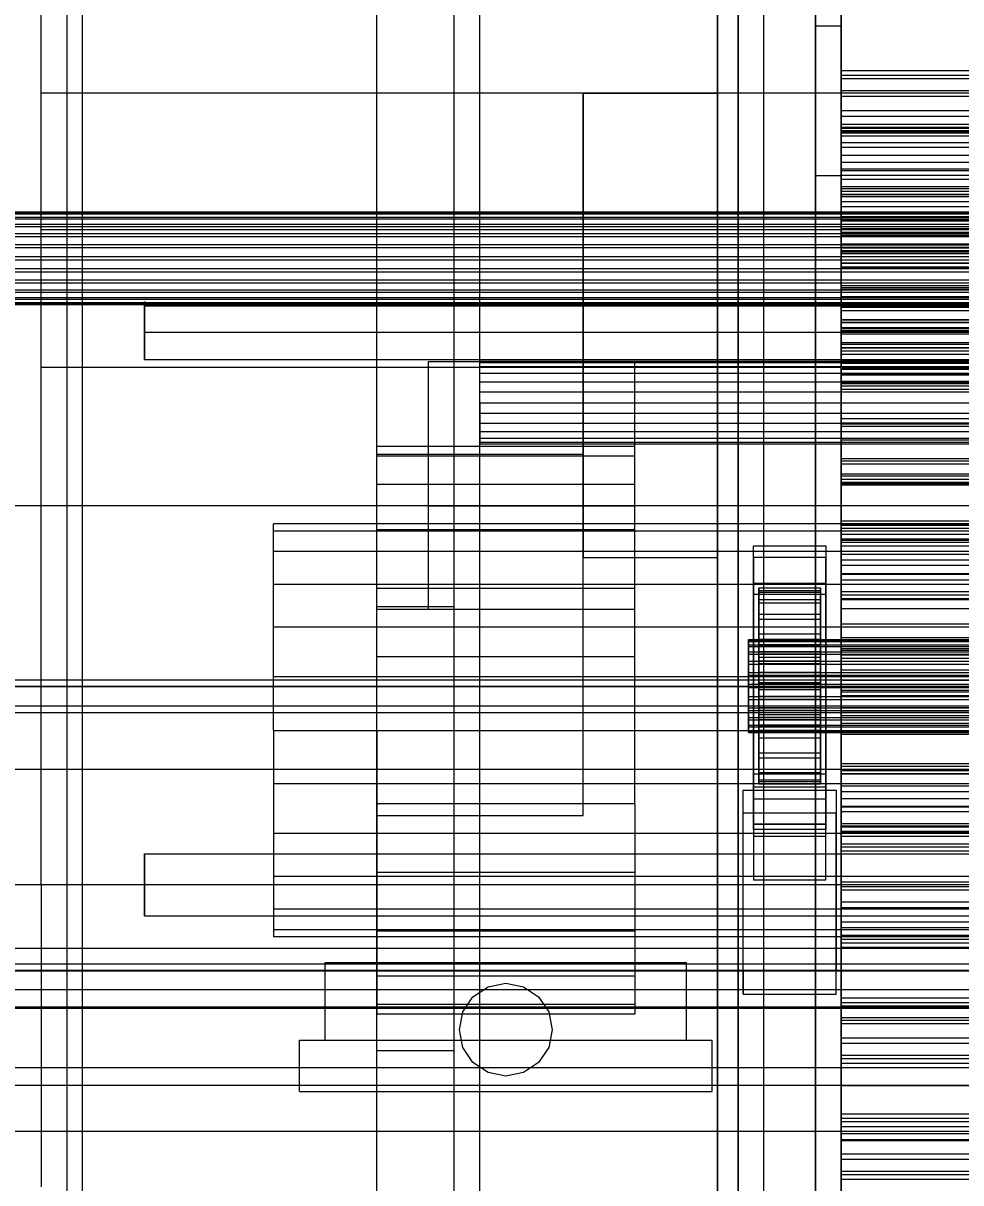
# Model space of a CAD drawing. Header units: millimetres. Extents: x -1970 to 59977, y -50268 to 6837.
# Drawn here: x -1408.5 to -1226.8, y -34441.2 to -34216.5 of the extents above; entities that cross this region are included whole.
import ezdxf

# ---------------------------------------------------------------- set-up
doc = ezdxf.new("R2010")
doc.units = ezdxf.units.MM
for name, color, linetype, lineweight in [('COTAS_O', 1, 'Continuous', 0), ('frontal_briquetadora', 7, 'Continuous', 0), ('frontal_C03', 7, 'Continuous', 0), ('frontal_secador', 7, 'Continuous', 0), ('frontal_tolva', 7, 'Continuous', 0)]:
    doc.layers.add(name, color=color, linetype=linetype, lineweight=lineweight)
doc.dimstyles.new('R19_100', dxfattribs={"dimtxt": 250, "dimasz": 150, "dimexe": 150, "dimexo": 80, "dimgap": 100, "dimtad": 1, "dimtih": 1, "dimtoh": 1, "dimdsep": 46, "dimcen": 0.09, "dimadec": 0, "dimazin": 0, "dimtfac": 1, "dimtdec": 4, "dimtofl": 0, "dimtmove": 0, "dimatfit": 3, "dimfxl": 1, "dimtolj": 1, "dimtzin": 0, "dimarcsym": 0})

# ---------------------------------------------------------------- blocks, each defined once
blk = doc.blocks.new('*D38')
at = {"layer": 'COTAS_O', "color": 0, "lineweight": -2, "transparency": 16777216}
for p, q in [((-1645, -31700), (-875, -31700)), ((-1025, -34250), (-1025, -31850)), ((-1645, -34400), (-875, -34400))]:
    blk.add_line(p, q, dxfattribs=at)
at = {"layer": 'COTAS_O', "color": 0, "transparency": 16777216}
for points in [[(-1050, -31850), (-1000, -31850), (-1025, -31700)], [(-1050, -34250), (-1000, -34250), (-1025, -34400)]]:
    blk.add_solid(points, dxfattribs=at)
at = {"layer": 'Defpoints', "color": 0, "transparency": 16777216}
for p in [(-1725, -31700), (-1025, -31700), (-1725, -34400)]:
    blk.add_point(p, dxfattribs=at)
blk = doc.blocks.new('*D39')
at = {"layer": 'COTAS_O', "color": 0, "lineweight": -2, "transparency": 16777216}
for p, q in [((-1725, -34320), (-1725, -33550)), ((1725, -34320), (1725, -33550)), ((-1575, -33700), (1575, -33700))]:
    blk.add_line(p, q, dxfattribs=at)
at = {"layer": 'COTAS_O', "color": 0, "transparency": 16777216}
for points in [[(-1575, -33675), (-1575, -33725), (-1725, -33700)], [(1575, -33675), (1575, -33725), (1725, -33700)]]:
    blk.add_solid(points, dxfattribs=at)
at = {"layer": 'Defpoints', "color": 0, "transparency": 16777216}
for p in [(1725, -33700), (-1725, -34400), (1725, -34400)]:
    blk.add_point(p, dxfattribs=at)
blk = doc.blocks.new('*D44')
at = {"layer": 'COTAS_O', "color": 0, "lineweight": -2, "transparency": 16777216}
for p, q in [((-1400, -33700), (-630, -33700)), ((-780, -35850), (-780, -33850)), ((-1400, -36000), (-630, -36000))]:
    blk.add_line(p, q, dxfattribs=at)
at = {"layer": 'COTAS_O', "color": 0, "transparency": 16777216}
for points in [[(-805, -33850), (-755, -33850), (-780, -33700)], [(-805, -35850), (-755, -35850), (-780, -36000)]]:
    blk.add_solid(points, dxfattribs=at)
at = {"layer": 'Defpoints', "color": 0, "transparency": 16777216}
for p in [(-1480, -33700), (-780, -33700), (-1480, -36000)]:
    blk.add_point(p, dxfattribs=at)
blk = doc.blocks.new('*D46')
at = {"layer": 'COTAS_O', "color": 0, "lineweight": -2, "transparency": 16777216}
for p, q in [((-1320, -33000), (-550, -33000)), ((-700, -35850), (-700, -33150)), ((-1320, -36000), (-550, -36000))]:
    blk.add_line(p, q, dxfattribs=at)
at = {"layer": 'COTAS_O', "color": 0, "transparency": 16777216}
for points in [[(-725, -33150), (-675, -33150), (-700, -33000)], [(-725, -35850), (-675, -35850), (-700, -36000)]]:
    blk.add_solid(points, dxfattribs=at)
at = {"layer": 'Defpoints', "color": 0, "transparency": 16777216}
for p in [(-1400, -33000), (-700, -33000), (-1400, -36000)]:
    blk.add_point(p, dxfattribs=at)

msp = doc.modelspace()

# ---------------------------------------------------------------- linework, layer by layer
at = {"layer": 'frontal_briquetadora'}
for p, q in [((-1405, -34230.013), (-1405, -34203.884)), ((-1405, -34225.252), (-1405, -34212.624)), ((-1405, -34221.717), (-1405, -34213.397)), ((-1405, -34231.933), (-1405, -34221.717)), ((-1405, -34239.229), (-1405, -34225.252)), ((-1300, -34230.013), (-1405, -34230.013)), ((-1405, -34256.484), (-1405, -34230.013)), ((-630, -34230.013), (-1405, -34230.013)), ((-1300, -34230), (-1274, -34230)), ((-1300, -34230.013), (-1300, -34230)), ((-1300, -34230), (-1300, -34320)), ((-1300, -34256.484), (-1300, -34230.013)), ((-1274, -34230), (-1274, -34230.013)), ((-1274, -34320), (-1274, -34230)), ((-1274, -34230.013), (-1274, -34256.484)), ((-810, -34230.013), (-1274, -34230.013)), ((-1405, -34243.924), (-1405, -34231.933)), ((-1405, -34254.436), (-1405, -34239.229)), ((-1405, -34257.551), (-1405, -34243.924)), ((-1405, -34270.744), (-1405, -34254.436)), ((-1405, -34283.185), (-1405, -34256.484)), ((-1300, -34256.484), (-1405, -34256.484)), ((-630, -34256.484), (-1405, -34256.484)), ((-1405, -34272.653), (-1405, -34257.551)), ((-1300, -34283.185), (-1300, -34256.484)), ((-1274, -34256.484), (-1274, -34283.185)), ((-810, -34256.484), (-1274, -34256.484)), ((-1405, -34288.012), (-1405, -34270.744)), ((-1385, -34270.567), (-1385, -34270.413)), ((-1385, -34270.413), (-1385, -34270.797)), ((-1385, -34270.802), (-1385, -34270.422)), ((-1385, -34270.422), (-1385, -34271.246)), ((-1385, -34271.246), (-1385, -34270.567)), ((-1385, -34270.797), (-1385, -34271.687)), ((-1385, -34272.31), (-1385, -34270.802)), ((-1385, -34271.246), (-875, -34271.246)), ((-1385, -34272.71), (-1385, -34271.246)), ((-1385, -34271.687), (-1385, -34273)), ((-1405, -34289.054), (-1405, -34272.653)), ((-1385, -34274.643), (-1385, -34272.31)), ((-1385, -34274.181), (-1385, -34272.71)), ((-1385, -34273), (-1385, -34274.62)), ((-1385, -34275.659), (-1385, -34274.181)), ((-1385, -34274.62), (-1385, -34276.4)), ((-1385, -34277.33), (-1385, -34274.643)), ((-1385, -34277.143), (-1385, -34275.659)), ((-875, -34276.4), (-1385, -34276.4)), ((-1385, -34276.4), (-1385, -34277.306)), ((-1385, -34278.635), (-1385, -34277.143)), ((-1385, -34277.306), (-1385, -34278.191)), ((-1385, -34279.829), (-1385, -34277.33)), ((-1385, -34278.191), (-1385, -34279.036)), ((-1385, -34280.133), (-1385, -34278.635)), ((-1385, -34279.036), (-1385, -34279.82)), ((-1385, -34279.82), (-1385, -34280.525)), ((-1385, -34281.638), (-1385, -34279.829)), ((-1385, -34281.638), (-1385, -34280.133)), ((-1385, -34280.525), (-1385, -34281.136)), ((-1385, -34281.136), (-1385, -34281.638)), ((-1385, -34281.638), (-875, -34281.638)), ((-1405, -34310), (-1405, -34283.185)), ((-1300, -34283.185), (-1405, -34283.185)), ((-630, -34283.185), (-1405, -34283.185)), ((-1300, -34310), (-1300, -34283.185)), ((-1274, -34283.185), (-1274, -34310)), ((-810, -34283.185), (-1274, -34283.185)), ((-1405, -34306.094), (-1405, -34288.012)), ((-1405, -34306.56), (-1405, -34289.054)), ((-1405, -34324.836), (-1405, -34306.094)), ((-1405, -34324.968), (-1405, -34306.56)), ((-1300, -34310), (-1450, -34310)), ((-590, -34310), (-1450, -34310)), ((-630, -34310), (-1405, -34310)), ((-1300, -34310), (-1405, -34310)), ((-1300, -34310), (-1300, -34320)), ((-810, -34310), (-1274, -34310)), ((-1274, -34320), (-1274, -34310)), ((-1300, -34320), (-1274, -34320)), ((-1405, -34344.078), (-1405, -34324.836)), ((-1405, -34344.06), (-1405, -34324.968)), ((-1450, -34345), (-590, -34345)), ((-620, -34345), (-1425, -34345)), ((-1405, -34363.614), (-1405, -34344.06)), ((-1405, -34363.655), (-1405, -34344.078)), ((-1405, -34383.4), (-1405, -34363.614)), ((-1405, -34383.4), (-1405, -34363.655)), ((-1385, -34377.401), (-875, -34377.401)), ((-1385, -34378.257), (-1385, -34377.401)), ((-1385, -34377.968), (-1385, -34377.401)), ((-1385, -34377.401), (-1385, -34377.535)), ((-1385, -34377.535), (-1385, -34377.968)), ((-1385, -34379.631), (-1385, -34377.968)), ((-1385, -34377.968), (-1385, -34378.679)), ((-1385, -34379.114), (-1385, -34378.257)), ((-1385, -34378.679), (-1385, -34379.631)), ((-1385, -34379.971), (-1385, -34379.114)), ((-1385, -34382.053), (-1385, -34379.631)), ((-1385, -34379.631), (-1385, -34380.775)), ((-1385, -34380.829), (-1385, -34379.971)), ((-1385, -34380.775), (-1385, -34382.053)), ((-1385, -34381.686), (-1385, -34380.829)), ((-1385, -34382.543), (-1385, -34381.686)), ((-1405, -34383.4), (-1450, -34383.4)), ((-1385, -34383.4), (-1405, -34383.4)), ((-1405, -34383.4), (-1405, -34403.145)), ((-1405, -34383.4), (-1405, -34403.186)), ((-1385, -34384.747), (-1385, -34382.053)), ((-1385, -34382.053), (-1385, -34383.4)), ((-1385, -34383.4), (-1385, -34382.543)), ((-875, -34383.4), (-1385, -34383.4)), ((-1385, -34383.4), (-1385, -34384.747)), ((-1385, -34383.4), (-1385, -34384.257)), ((-1385, -34384.257), (-1385, -34385.114)), ((-1385, -34384.747), (-1385, -34386.025)), ((-1385, -34387.169), (-1385, -34384.747)), ((-1385, -34385.114), (-1385, -34385.971)), ((-1385, -34385.971), (-1385, -34386.829)), ((-1385, -34386.025), (-1385, -34387.169)), ((-1385, -34386.829), (-1385, -34387.686)), ((-1385, -34387.169), (-1385, -34388.121)), ((-1385, -34388.832), (-1385, -34387.169)), ((-1385, -34387.686), (-1385, -34388.543)), ((-1385, -34388.121), (-1385, -34388.832)), ((-1385, -34388.543), (-1385, -34389.399)), ((-1385, -34388.832), (-1385, -34389.265)), ((-1385, -34389.399), (-1385, -34388.832)), ((-1385, -34389.265), (-1385, -34389.399)), ((-1385, -34389.399), (-875, -34389.399)), ((-1405, -34403.145), (-1405, -34422.722)), ((-1405, -34403.186), (-1405, -34422.74)), ((-1405, -34422.722), (-1405, -34441.964)), ((-1405, -34422.74), (-1405, -34441.832))]:
    msp.add_line(p, q, dxfattribs=at)
at = {"layer": 'frontal_C03'}
for p, q in [((-1274, -34875.113), (-1274, -32314.944)), ((-1270, -32314.944), (-1270, -34875.113)), ((-1270, -34879.011), (-1270, -32318.841)), ((-1274, -32441.623), (-1274, -35001.792)), ((-1270, -35001.792), (-1270, -32441.623)), ((-1250, -34227.254), (-1250, -34225.72)), ((-1250, -34225.72), (-1250, -34226.601)), ((1250, -34225.72), (-1250, -34225.72)), ((-1250, -34226.601), (-1250, -34229.562)), ((1250, -34226.601), (-1250, -34226.601)), ((-1250, -34230.619), (-1250, -34227.254)), ((1250, -34227.254), (-1250, -34227.254)), ((-1250, -34229.562), (-1250, -34233.471)), ((1250, -34229.562), (-1250, -34229.562)), ((-1250, -34234.529), (-1250, -34230.619)), ((-1250, -34230.619), (1250, -34230.619)), ((-1250, -34233.471), (-1250, -34236.836)), ((1250, -34233.471), (-1250, -34233.471)), ((-1250, -34237.49), (-1250, -34234.529)), ((1250, -34234.529), (-1250, -34234.529)), ((-1250, -34237.233), (-1250, -34236.6)), ((-1250, -34236.6), (-1250, -34237.697)), ((-1250, -34236.6), (1250, -34236.6)), ((-1250, -34236.836), (-1250, -34238.371)), ((1250, -34236.836), (-1250, -34236.836)), ((-1250, -34239.553), (-1250, -34237.233)), ((-1250, -34237.233), (1250, -34237.233)), ((-1250, -34238.371), (-1250, -34237.49)), ((1250, -34237.49), (-1250, -34237.49)), ((-1250, -34237.697), (-1250, -34240.449)), ((-1250, -34237.697), (1250, -34237.697)), ((1250, -34238.371), (-1250, -34238.371)), ((-1250, -34243.401), (-1250, -34239.553)), ((-1250, -34239.553), (1250, -34239.553)), ((-1250, -34240.449), (-1250, -34244.669)), ((-1250, -34240.449), (1250, -34240.449)), ((-1250, -34248.516), (-1250, -34243.401)), ((-1250, -34243.401), (1250, -34243.401)), ((-1250, -34244.669), (-1250, -34250.068)), ((-1250, -34244.669), (1250, -34244.669)), ((-1250, -34249.712), (-1250, -34248.177)), ((-1250, -34248.177), (-1250, -34249.059)), ((1250, -34248.177), (-1250, -34248.177)), ((-1250, -34254.549), (-1250, -34248.516)), ((-1250, -34248.516), (1250, -34248.516)), ((-1250, -34249.059), (-1250, -34252.019)), ((1250, -34249.059), (-1250, -34249.059)), ((-1250, -34253.077), (-1250, -34249.712)), ((1250, -34249.712), (-1250, -34249.712)), ((-1250, -34250.068), (-1250, -34256.28)), ((-1250, -34250.068), (1250, -34250.068)), ((-1500, -34252.99), (1500, -34252.99)), ((-1500, -34253.214), (1500, -34253.214)), ((-1500, -34253.379), (1500, -34253.379)), ((-1250, -34252.019), (-1250, -34255.929)), ((1250, -34252.019), (-1250, -34252.019)), ((-1250, -34256.986), (-1250, -34253.077)), ((-1250, -34253.077), (1250, -34253.077)), ((-1500, -34254.036), (1500, -34254.036)), ((-1500, -34254.354), (1500, -34254.354)), ((-1500, -34255.4), (1500, -34255.4)), ((-1500, -34255.849), (1500, -34255.849)), ((-1250, -34261.088), (-1250, -34254.549)), ((-1250, -34254.549), (1250, -34254.549)), ((-1250, -34255.929), (-1250, -34259.294)), ((1250, -34255.929), (-1250, -34255.929)), ((-1500, -34257.212), (1500, -34257.212)), ((-1500, -34257.762), (1500, -34257.762)), ((-1250, -34256.28), (-1250, -34262.881)), ((1250, -34256.28), (-1250, -34256.28)), ((-1250, -34259.947), (-1250, -34256.986)), ((1250, -34256.986), (-1250, -34256.986)), ((-1500, -34259.35), (1500, -34259.35)), ((1500, -34259.963), (-1500, -34259.963)), ((-1250, -34259.294), (-1250, -34260.828)), ((1250, -34259.294), (-1250, -34259.294)), ((-1250, -34260.828), (-1250, -34259.947)), ((1250, -34259.947), (-1250, -34259.947)), ((-1500, -34261.667), (1500, -34261.667)), ((-1500, -34262.302), (1500, -34262.302)), ((1250, -34260.828), (-1250, -34260.828)), ((-1250, -34267.689), (-1250, -34261.088)), ((-1250, -34261.088), (1250, -34261.088)), ((-1250, -34262.881), (-1250, -34269.42)), ((-1250, -34262.881), (1250, -34262.881)), ((-1500, -34264.006), (1500, -34264.006)), ((-1500, -34264.619), (1500, -34264.619)), ((-1500, -34266.207), (1500, -34266.207)), ((-1500, -34266.757), (1500, -34266.757)), ((-1500, -34268.12), (1500, -34268.12)), ((-1500, -34268.569), (1500, -34268.569)), ((-1500, -34269.615), (1500, -34269.615)), ((-1250, -34273.9), (-1250, -34267.689)), ((-1250, -34267.689), (1250, -34267.689)), ((-1250, -34269.42), (-1250, -34275.453)), ((-1250, -34269.42), (1250, -34269.42)), ((-1500, -34269.933), (1500, -34269.933)), ((-1500, -34270.59), (1500, -34270.59)), ((-1500, -34270.754), (1500, -34270.754)), ((-1500, -34270.979), (1500, -34270.979)), ((-1250, -34272.17), (-1250, -34270.635)), ((-1250, -34270.635), (-1250, -34271.516)), ((1250, -34270.635), (-1250, -34270.635)), ((-1250, -34271.516), (-1250, -34274.477)), ((1250, -34271.516), (-1250, -34271.516)), ((-1250, -34275.534), (-1250, -34272.17)), ((1250, -34272.17), (-1250, -34272.17)), ((-1250, -34279.3), (-1250, -34273.9)), ((-1250, -34273.9), (1250, -34273.9)), ((-1250, -34274.477), (-1250, -34278.387)), ((1250, -34274.477), (-1250, -34274.477)), ((-1250, -34275.453), (-1250, -34280.567)), ((-1250, -34275.453), (1250, -34275.453)), ((-1250, -34279.444), (-1250, -34275.534)), ((-1250, -34275.534), (1250, -34275.534)), ((-1250, -34278.387), (-1250, -34281.751)), ((1250, -34278.387), (-1250, -34278.387)), ((-1250, -34283.52), (-1250, -34279.3)), ((-1250, -34279.3), (1250, -34279.3)), ((-1250, -34282.405), (-1250, -34279.444)), ((1250, -34279.444), (-1250, -34279.444)), ((-1250, -34280.567), (-1250, -34284.416)), ((-1250, -34280.567), (1250, -34280.567)), ((-1250, -34281.751), (-1250, -34283.286)), ((1250, -34281.751), (-1250, -34281.751)), ((-1250, -34283.286), (-1250, -34282.405)), ((1250, -34282.405), (-1250, -34282.405)), ((1250, -34283.286), (-1250, -34283.286)), ((-1250, -34286.272), (-1250, -34283.52)), ((-1250, -34283.52), (1250, -34283.52)), ((-1250, -34284.416), (-1250, -34286.736)), ((-1250, -34284.416), (1250, -34284.416)), ((-1250, -34287.369), (-1250, -34286.272)), ((-1250, -34286.272), (1250, -34286.272)), ((-1250, -34286.736), (-1250, -34287.369)), ((-1250, -34286.736), (1250, -34286.736)), ((-1250, -34287.369), (1250, -34287.369)), ((-1250, -34294.627), (-1250, -34293.092)), ((-1250, -34293.092), (-1250, -34293.974)), ((1250, -34293.092), (-1250, -34293.092)), ((-1250, -34293.974), (-1250, -34296.935)), ((1250, -34293.974), (-1250, -34293.974)), ((-1250, -34297.992), (-1250, -34294.627)), ((1250, -34294.627), (-1250, -34294.627)), ((-1250, -34296.935), (-1250, -34300.844)), ((1250, -34296.935), (-1250, -34296.935)), ((-1250, -34301.902), (-1250, -34297.992)), ((-1250, -34297.992), (1250, -34297.992)), ((-1250, -34300.844), (-1250, -34304.209)), ((1250, -34300.844), (-1250, -34300.844)), ((-1250, -34304.862), (-1250, -34301.902)), ((1250, -34301.902), (-1250, -34301.902)), ((-1250, -34304.209), (-1250, -34305.744)), ((1250, -34304.209), (-1250, -34304.209)), ((-1250, -34305.744), (-1250, -34304.862)), ((1250, -34304.862), (-1250, -34304.862)), ((1250, -34305.744), (-1250, -34305.744)), ((-1250, -34313.698), (-1250, -34312.901)), ((-1250, -34312.901), (-1250, -34314.283)), ((-1250, -34312.901), (1250, -34312.901)), ((-1250, -34316.621), (-1250, -34313.698)), ((-1250, -34313.698), (1250, -34313.698)), ((-1250, -34314.283), (-1250, -34317.75)), ((-1250, -34314.283), (1250, -34314.283)), ((-1250, -34317.085), (-1250, -34315.55)), ((-1250, -34315.55), (-1250, -34316.431)), ((1250, -34315.55), (-1250, -34315.55)), ((-1250, -34316.431), (-1250, -34319.392)), ((1250, -34316.431), (-1250, -34316.431)), ((-1250, -34321.469), (-1250, -34316.621)), ((-1250, -34316.621), (1250, -34316.621)), ((-1267, -34319.998), (-1267, -34317.752)), ((-1267, -34317.752), (-1253, -34317.752)), ((-1267, -34364.526), (-1267, -34317.752)), ((-1253, -34317.752), (-1253, -34319.998)), ((-1253, -34317.752), (-1253, -34364.526)), ((-1250, -34320.45), (-1250, -34317.085)), ((1250, -34317.085), (-1250, -34317.085)), ((-1250, -34317.75), (-1250, -34323.066)), ((-1250, -34317.75), (1250, -34317.75)), ((-1253, -34319.998), (-1267, -34319.998)), ((-1267, -34319.998), (-1267, -34366.772)), ((-1253, -34366.772), (-1253, -34319.998)), ((-1250, -34319.392), (-1250, -34323.302)), ((1250, -34319.392), (-1250, -34319.392)), ((-1250, -34324.359), (-1250, -34320.45)), ((-1250, -34320.45), (1250, -34320.45)), ((-1250, -34327.913), (-1250, -34321.469)), ((-1250, -34321.469), (1250, -34321.469)), ((-1250, -34323.066), (-1250, -34329.869)), ((-1250, -34323.066), (1250, -34323.066)), ((-1250, -34323.302), (-1250, -34326.667)), ((1250, -34323.302), (-1250, -34323.302)), ((-1267, -34327.185), (-1267, -34324.939)), ((-1267, -34324.939), (-1253, -34324.939)), ((-1267, -34371.713), (-1267, -34324.939)), ((-1253, -34324.939), (-1253, -34327.185)), ((-1253, -34324.939), (-1253, -34371.713)), ((-1250, -34327.32), (-1250, -34324.359)), ((1250, -34324.359), (-1250, -34324.359)), ((-1253, -34327.185), (-1267, -34327.185)), ((-1267, -34327.185), (-1267, -34373.959)), ((-1266, -34335.887), (-1266, -34325.893)), ((-1266, -34325.893), (-1266, -34326.713)), ((-1266, -34325.893), (-1254, -34325.893)), ((-1266, -34326.366), (-1266, -34325.893)), ((-1266, -34336.111), (-1266, -34326.366)), ((-1266, -34326.366), (-1254, -34326.366)), ((-1266, -34328.102), (-1266, -34326.366)), ((-1266, -34336.275), (-1266, -34326.713)), ((-1266, -34326.713), (-1266, -34328.772)), ((-1266, -34326.713), (-1254, -34326.713)), ((-1254, -34326.713), (-1254, -34325.893)), ((-1254, -34325.893), (-1254, -34335.887)), ((-1254, -34325.893), (-1254, -34326.366)), ((-1254, -34326.366), (-1254, -34336.111)), ((-1254, -34326.366), (-1254, -34328.102)), ((-1254, -34328.772), (-1254, -34326.713)), ((-1254, -34326.713), (-1254, -34336.275)), ((-1253, -34373.959), (-1253, -34327.185)), ((-1250, -34326.667), (-1250, -34328.201)), ((1250, -34326.667), (-1250, -34326.667)), ((-1250, -34328.201), (-1250, -34327.32)), ((1250, -34327.32), (-1250, -34327.32)), ((-1250, -34335.513), (-1250, -34327.913)), ((-1250, -34327.913), (1250, -34327.913)), ((-1266, -34336.933), (-1266, -34328.102)), ((-1266, -34328.102), (-1254, -34328.102)), ((-1266, -34330.98), (-1266, -34328.102)), ((-1266, -34337.25), (-1266, -34328.772)), ((-1266, -34328.772), (-1266, -34331.928)), ((-1266, -34328.772), (-1254, -34328.772)), ((-1254, -34328.102), (-1254, -34336.933)), ((-1254, -34328.102), (-1254, -34330.98)), ((-1254, -34331.928), (-1254, -34328.772)), ((-1254, -34328.772), (-1254, -34337.25)), ((1250, -34328.201), (-1250, -34328.201)), ((-1250, -34329.869), (-1250, -34337.695)), ((-1250, -34329.869), (1250, -34329.869)), ((-1266, -34338.296), (-1266, -34330.98)), ((-1266, -34330.98), (-1254, -34330.98)), ((-1266, -34334.806), (-1266, -34330.98)), ((-1266, -34338.746), (-1266, -34331.928)), ((-1266, -34331.928), (-1266, -34335.968)), ((-1266, -34331.928), (-1254, -34331.928)), ((-1254, -34330.98), (-1254, -34338.296)), ((-1254, -34330.98), (-1254, -34334.806)), ((-1254, -34335.968), (-1254, -34331.928)), ((-1254, -34331.928), (-1254, -34338.746)), ((-1268, -34336.111), (-1268, -34335.887)), ((-1268, -34335.887), (-1268, -34336.275)), ((-1268, -34335.887), (1268, -34335.887)), ((-1268, -34336.933), (-1268, -34336.111)), ((-1268, -34336.111), (1268, -34336.111)), ((-1268, -34336.275), (-1268, -34337.25)), ((-1268, -34336.275), (1268, -34336.275)), ((-1268, -34338.296), (-1268, -34336.933)), ((-1268, -34336.933), (1268, -34336.933)), ((-1266, -34340.109), (-1266, -34334.806)), ((-1266, -34334.806), (-1254, -34334.806)), ((-1266, -34339.319), (-1266, -34334.806)), ((-1266, -34336.275), (-1266, -34335.887)), ((-1254, -34335.887), (-1266, -34335.887)), ((-1266, -34335.887), (-1266, -34336.111)), ((-1266, -34340.659), (-1266, -34335.968)), ((-1266, -34335.968), (-1266, -34340.614)), ((-1266, -34335.968), (-1254, -34335.968)), ((-1254, -34336.111), (-1266, -34336.111)), ((-1266, -34336.111), (-1266, -34336.933)), ((-1266, -34337.25), (-1266, -34336.275)), ((-1254, -34336.275), (-1266, -34336.275)), ((-1254, -34336.933), (-1266, -34336.933)), ((-1266, -34336.933), (-1266, -34338.296)), ((-1254, -34334.806), (-1254, -34340.109)), ((-1254, -34334.806), (-1254, -34339.319)), ((-1254, -34335.887), (-1254, -34336.275)), ((-1254, -34336.111), (-1254, -34335.887)), ((-1254, -34340.614), (-1254, -34335.968)), ((-1254, -34335.968), (-1254, -34340.659)), ((-1254, -34336.933), (-1254, -34336.111)), ((-1254, -34336.275), (-1254, -34337.25)), ((-1254, -34338.296), (-1254, -34336.933)), ((-1250, -34343.752), (-1250, -34335.513)), ((-1250, -34335.513), (1250, -34335.513)), ((-1268, -34337.25), (-1268, -34338.746)), ((-1268, -34337.25), (1268, -34337.25)), ((-1268, -34340.109), (-1268, -34338.296)), ((-1268, -34338.296), (1268, -34338.296)), ((-1268, -34338.746), (-1268, -34340.659)), ((-1268, -34338.746), (1268, -34338.746)), ((-1266, -34338.746), (-1266, -34337.25)), ((-1254, -34337.25), (-1266, -34337.25)), ((-1254, -34338.296), (-1266, -34338.296)), ((-1266, -34338.296), (-1266, -34340.109)), ((-1266, -34340.659), (-1266, -34338.746)), ((-1254, -34338.746), (-1266, -34338.746)), ((-1254, -34337.25), (-1254, -34338.746)), ((-1254, -34340.109), (-1254, -34338.296)), ((-1254, -34338.746), (-1254, -34340.659)), ((-1250, -34337.695), (-1250, -34346.01)), ((1250, -34337.695), (-1250, -34337.695)), ((-1250, -34339.543), (-1250, -34338.008)), ((-1250, -34338.008), (-1250, -34338.889)), ((1250, -34338.008), (-1250, -34338.008)), ((-1250, -34338.889), (-1250, -34341.85)), ((1250, -34338.889), (-1250, -34338.889)), ((-1268, -34342.246), (-1268, -34340.109)), ((-1268, -34340.109), (1268, -34340.109)), ((-1268, -34340.659), (-1268, -34342.86)), ((-1268, -34340.659), (1268, -34340.659)), ((-1266, -34342.246), (-1266, -34339.319)), ((-1266, -34339.319), (-1254, -34339.319)), ((-1266, -34344.211), (-1266, -34339.319)), ((-1254, -34340.109), (-1266, -34340.109)), ((-1266, -34340.109), (-1266, -34342.246)), ((-1266, -34340.614), (-1266, -34342.86)), ((-1254, -34340.614), (-1266, -34340.614)), ((-1266, -34340.614), (-1266, -34345.551)), ((-1266, -34342.86), (-1266, -34340.659)), ((-1254, -34340.659), (-1266, -34340.659)), ((-1254, -34339.319), (-1254, -34342.246)), ((-1254, -34339.319), (-1254, -34344.211)), ((-1254, -34342.246), (-1254, -34340.109)), ((-1254, -34342.86), (-1254, -34340.614)), ((-1254, -34345.551), (-1254, -34340.614)), ((-1254, -34340.659), (-1254, -34342.86)), ((-1250, -34342.907), (-1250, -34339.543)), ((1250, -34339.543), (-1250, -34339.543)), ((1530, -34343.773), (-1530, -34343.773)), ((-1268, -34344.563), (-1268, -34342.246)), ((-1268, -34342.246), (1268, -34342.246)), ((-1268, -34342.86), (-1268, -34345.199)), ((1268, -34342.86), (-1268, -34342.86)), ((-1254, -34342.246), (-1266, -34342.246)), ((-1266, -34342.246), (-1266, -34344.563)), ((-1266, -34342.86), (-1254, -34342.86)), ((-1266, -34345.199), (-1266, -34342.86)), ((-1254, -34344.563), (-1254, -34342.246)), ((-1254, -34342.86), (-1254, -34345.199)), ((-1250, -34341.85), (-1250, -34345.759)), ((1250, -34341.85), (-1250, -34341.85)), ((-1250, -34346.817), (-1250, -34342.907)), ((-1250, -34342.907), (1250, -34342.907)), ((-1250, -34352.067), (-1250, -34343.752)), ((-1250, -34343.752), (1250, -34343.752)), ((-1268, -34346.902), (-1268, -34344.563)), ((-1268, -34344.563), (1268, -34344.563)), ((-1268, -34345.199), (-1268, -34347.516)), ((-1268, -34345.199), (1268, -34345.199)), ((-1266, -34344.563), (-1266, -34344.211)), ((-1266, -34344.211), (-1254, -34344.211)), ((-1266, -34349.148), (-1266, -34344.211)), ((-1254, -34344.563), (-1266, -34344.563)), ((-1266, -34344.563), (-1266, -34346.902)), ((-1266, -34347.516), (-1266, -34345.199)), ((-1266, -34345.199), (-1266, -34345.551)), ((-1254, -34345.199), (-1266, -34345.199)), ((-1266, -34345.551), (-1266, -34350.443)), ((-1266, -34345.551), (-1254, -34345.551)), ((-1254, -34344.211), (-1254, -34344.563)), ((-1254, -34344.211), (-1254, -34349.148)), ((-1254, -34346.902), (-1254, -34344.563)), ((-1254, -34345.551), (-1254, -34345.199)), ((-1254, -34345.199), (-1254, -34347.516)), ((-1254, -34350.443), (-1254, -34345.551)), ((-1250, -34345.759), (-1250, -34349.124)), ((1250, -34345.759), (-1250, -34345.759)), ((-1250, -34346.01), (-1250, -34354.249)), ((-1250, -34346.01), (1250, -34346.01)), ((-1268, -34349.103), (-1268, -34346.902)), ((-1268, -34346.902), (1268, -34346.902)), ((-1268, -34347.516), (-1268, -34349.653)), ((-1268, -34347.516), (1268, -34347.516)), ((-1266, -34346.902), (-1266, -34349.148)), ((-1254, -34346.902), (-1266, -34346.902)), ((-1266, -34346.902), (-1266, -34349.103)), ((-1266, -34349.653), (-1266, -34347.516)), ((-1266, -34347.516), (-1266, -34350.443)), ((-1254, -34347.516), (-1266, -34347.516)), ((-1254, -34349.148), (-1254, -34346.902)), ((-1254, -34349.103), (-1254, -34346.902)), ((-1254, -34350.443), (-1254, -34347.516)), ((-1254, -34347.516), (-1254, -34349.653)), ((-1250, -34349.778), (-1250, -34346.817)), ((1250, -34346.817), (-1250, -34346.817)), ((1530, -34348.773), (-1530, -34348.773)), ((-1268, -34351.016), (-1268, -34349.103)), ((-1268, -34349.103), (1268, -34349.103)), ((-1268, -34349.653), (-1268, -34351.466)), ((-1268, -34349.653), (1268, -34349.653)), ((-1266, -34349.103), (-1266, -34353.795)), ((-1254, -34349.103), (-1266, -34349.103)), ((-1266, -34349.103), (-1266, -34351.016)), ((-1266, -34349.148), (-1254, -34349.148)), ((-1266, -34353.795), (-1266, -34349.148)), ((-1266, -34351.466), (-1266, -34349.653)), ((-1266, -34349.653), (-1266, -34354.956)), ((-1254, -34349.653), (-1266, -34349.653)), ((-1266, -34350.443), (-1266, -34354.956)), ((-1266, -34350.443), (-1254, -34350.443)), ((-1254, -34353.795), (-1254, -34349.103)), ((-1254, -34351.016), (-1254, -34349.103)), ((-1254, -34349.148), (-1254, -34353.795)), ((-1254, -34354.956), (-1254, -34349.653)), ((-1254, -34349.653), (-1254, -34351.466)), ((-1254, -34354.956), (-1254, -34350.443)), ((-1250, -34349.124), (-1250, -34350.659)), ((1250, -34349.124), (-1250, -34349.124)), ((-1250, -34350.659), (-1250, -34349.778)), ((1250, -34349.778), (-1250, -34349.778)), ((-1268, -34352.512), (-1268, -34351.016)), ((-1268, -34351.016), (1268, -34351.016)), ((-1268, -34351.466), (-1268, -34352.829)), ((-1268, -34351.466), (1268, -34351.466)), ((-1268, -34353.487), (-1268, -34352.512)), ((-1268, -34352.512), (1268, -34352.512)), ((-1266, -34351.016), (-1266, -34357.834)), ((-1254, -34351.016), (-1266, -34351.016)), ((-1266, -34351.016), (-1266, -34352.512)), ((-1266, -34352.829), (-1266, -34351.466)), ((-1266, -34351.466), (-1266, -34358.782)), ((-1254, -34351.466), (-1266, -34351.466)), ((-1266, -34352.512), (-1266, -34360.99)), ((-1254, -34352.512), (-1266, -34352.512)), ((-1266, -34352.512), (-1266, -34353.487)), ((-1254, -34357.834), (-1254, -34351.016)), ((-1254, -34352.512), (-1254, -34351.016)), ((-1254, -34358.782), (-1254, -34351.466)), ((-1254, -34351.466), (-1254, -34352.829)), ((-1254, -34360.99), (-1254, -34352.512)), ((-1254, -34353.487), (-1254, -34352.512)), ((1250, -34350.659), (-1250, -34350.659)), ((-1250, -34359.893), (-1250, -34352.067)), ((-1250, -34352.067), (1250, -34352.067)), ((-1268, -34352.829), (-1268, -34353.651)), ((-1268, -34352.829), (1268, -34352.829)), ((-1268, -34353.875), (-1268, -34353.487)), ((-1268, -34353.487), (1268, -34353.487)), ((-1268, -34353.651), (-1268, -34353.875)), ((-1268, -34353.651), (1268, -34353.651)), ((-1268, -34353.875), (1268, -34353.875)), ((-1266, -34353.651), (-1266, -34352.829)), ((-1266, -34352.829), (-1266, -34361.66)), ((-1254, -34352.829), (-1266, -34352.829)), ((-1266, -34353.487), (-1266, -34363.049)), ((-1254, -34353.487), (-1266, -34353.487)), ((-1266, -34353.487), (-1266, -34353.875)), ((-1266, -34353.875), (-1266, -34353.651)), ((-1266, -34353.651), (-1266, -34363.396)), ((-1254, -34353.651), (-1266, -34353.651)), ((-1266, -34353.795), (-1254, -34353.795)), ((-1266, -34357.834), (-1266, -34353.795)), ((-1266, -34353.875), (-1266, -34363.869)), ((-1254, -34353.875), (-1266, -34353.875)), ((-1266, -34354.956), (-1266, -34358.782)), ((-1266, -34354.956), (-1254, -34354.956)), ((-1254, -34361.66), (-1254, -34352.829)), ((-1254, -34352.829), (-1254, -34353.651)), ((-1254, -34363.049), (-1254, -34353.487)), ((-1254, -34353.875), (-1254, -34353.487)), ((-1254, -34363.396), (-1254, -34353.651)), ((-1254, -34353.651), (-1254, -34353.875)), ((-1254, -34353.795), (-1254, -34357.834)), ((-1254, -34363.869), (-1254, -34353.875)), ((-1254, -34358.782), (-1254, -34354.956)), ((-1250, -34354.249), (-1250, -34361.849)), ((-1250, -34354.249), (1250, -34354.249)), ((-1266, -34357.834), (-1254, -34357.834)), ((-1266, -34360.99), (-1266, -34357.834)), ((-1266, -34358.782), (-1266, -34361.66)), ((-1266, -34358.782), (-1254, -34358.782)), ((-1254, -34357.834), (-1254, -34360.99)), ((-1254, -34361.66), (-1254, -34358.782)), ((-1266, -34360.99), (-1254, -34360.99)), ((-1266, -34363.049), (-1266, -34360.99)), ((-1266, -34361.66), (-1266, -34363.396)), ((-1266, -34361.66), (-1254, -34361.66)), ((-1254, -34360.99), (-1254, -34363.049)), ((-1254, -34363.396), (-1254, -34361.66)), ((-1250, -34366.696), (-1250, -34359.893)), ((-1250, -34359.893), (1250, -34359.893)), ((-1250, -34362), (-1250, -34360.465)), ((-1250, -34360.465), (-1250, -34361.347)), ((1250, -34360.465), (-1250, -34360.465)), ((-1250, -34361.347), (-1250, -34364.308)), ((1250, -34361.347), (-1250, -34361.347)), ((-1267, -34372.683), (-1267, -34361.904)), ((-1267, -34361.904), (-1253, -34361.904)), ((-1267, -34371.648), (-1267, -34361.904)), ((-1266, -34363.049), (-1254, -34363.049)), ((-1266, -34363.869), (-1266, -34363.049)), ((-1266, -34363.396), (-1266, -34363.869)), ((-1266, -34363.396), (-1254, -34363.396)), ((-1266, -34363.869), (-1254, -34363.869)), ((-1254, -34363.049), (-1254, -34363.869)), ((-1254, -34363.869), (-1254, -34363.396)), ((-1253, -34361.904), (-1253, -34372.683)), ((-1253, -34361.904), (-1253, -34371.648)), ((-1250, -34361.849), (-1250, -34368.293)), ((-1250, -34361.849), (1250, -34361.849)), ((-1250, -34365.365), (-1250, -34362)), ((1250, -34362), (-1250, -34362)), ((-1269, -34369.539), (-1269, -34365.048)), ((-1269, -34365.048), (-1251, -34365.048)), ((-1269, -34400.128), (-1269, -34365.048)), ((-1253, -34364.526), (-1267, -34364.526)), ((-1267, -34364.526), (-1267, -34366.772)), ((-1253, -34366.772), (-1253, -34364.526)), ((-1251, -34365.048), (-1251, -34369.539)), ((-1251, -34365.048), (-1251, -34400.128)), ((-1250, -34364.308), (-1250, -34368.217)), ((1250, -34364.308), (-1250, -34364.308)), ((-1250, -34369.274), (-1250, -34365.365)), ((-1250, -34365.365), (1250, -34365.365)), ((-1267, -34366.772), (-1253, -34366.772)), ((-1250, -34372.012), (-1250, -34366.696)), ((-1250, -34366.696), (1250, -34366.696)), ((-1250, -34368.217), (-1250, -34371.582)), ((1250, -34368.217), (-1250, -34368.217)), ((-1250, -34368.293), (-1250, -34373.141)), ((-1250, -34368.293), (1250, -34368.293)), ((-1251, -34369.539), (-1269, -34369.539)), ((-1269, -34404.62), (-1269, -34369.539)), ((-1251, -34404.62), (-1251, -34369.539)), ((-1250, -34372.235), (-1250, -34369.274)), ((1250, -34369.274), (-1250, -34369.274)), ((-1253, -34371.648), (-1267, -34371.648)), ((-1267, -34371.648), (-1267, -34382.428)), ((-1253, -34371.713), (-1267, -34371.713)), ((-1267, -34371.713), (-1267, -34373.959)), ((-1253, -34372.683), (-1267, -34372.683)), ((-1267, -34372.683), (-1267, -34382.428)), ((-1253, -34382.428), (-1253, -34371.648)), ((-1253, -34373.959), (-1253, -34371.713)), ((-1253, -34382.428), (-1253, -34372.683)), ((-1250, -34371.582), (-1250, -34373.117)), ((1250, -34371.582), (-1250, -34371.582)), ((-1250, -34375.479), (-1250, -34372.012)), ((-1250, -34372.012), (1250, -34372.012)), ((-1250, -34373.117), (-1250, -34372.235)), ((1250, -34372.235), (-1250, -34372.235)), ((-1267, -34373.959), (-1253, -34373.959)), ((1250, -34373.117), (-1250, -34373.117)), ((-1250, -34373.141), (-1250, -34376.064)), ((-1250, -34373.141), (1250, -34373.141)), ((-1250, -34376.861), (-1250, -34375.479)), ((-1250, -34375.479), (1250, -34375.479)), ((-1250, -34376.064), (-1250, -34376.861)), ((-1250, -34376.064), (1250, -34376.064)), ((-1250, -34376.861), (1250, -34376.861)), ((-1267, -34382.428), (-1253, -34382.428)), ((-1250, -34384.458), (-1250, -34382.923)), ((-1250, -34382.923), (-1250, -34383.804)), ((1250, -34382.923), (-1250, -34382.923)), ((-1250, -34383.804), (-1250, -34386.765)), ((1250, -34383.804), (-1250, -34383.804)), ((-1250, -34387.823), (-1250, -34384.458)), ((1250, -34384.458), (-1250, -34384.458)), ((-1250, -34386.765), (-1250, -34390.675)), ((1250, -34386.765), (-1250, -34386.765)), ((-1250, -34391.732), (-1250, -34387.823)), ((-1250, -34387.823), (1250, -34387.823)), ((-1250, -34390.675), (-1250, -34394.039)), ((1250, -34390.675), (-1250, -34390.675)), ((-1250, -34394.693), (-1250, -34391.732)), ((1250, -34391.732), (-1250, -34391.732)), ((-1250, -34394.039), (-1250, -34395.574)), ((1250, -34394.039), (-1250, -34394.039)), ((-1250, -34395.574), (-1250, -34394.693)), ((1250, -34394.693), (-1250, -34394.693)), ((-1500, -34395.695), (1500, -34395.695)), ((1250, -34395.574), (-1250, -34395.574)), ((1530, -34398.773), (-1530, -34398.773)), ((-1251, -34400.128), (-1269, -34400.128)), ((-1269, -34400.128), (-1269, -34404.62)), ((-1251, -34404.62), (-1251, -34400.128)), ((1530, -34403.773), (-1530, -34403.773)), ((-1269, -34404.62), (-1251, -34404.62)), ((-1250, -34406.915), (-1250, -34405.381)), ((-1250, -34405.381), (-1250, -34406.262)), ((1250, -34405.381), (-1250, -34405.381)), ((-1250, -34406.262), (-1250, -34409.223)), ((1250, -34406.262), (-1250, -34406.262)), ((1500, -34407.104), (-1500, -34407.104)), ((1500, -34407.389), (-1500, -34407.389)), ((-1250, -34410.28), (-1250, -34406.915)), ((1250, -34406.915), (-1250, -34406.915)), ((-1250, -34409.223), (-1250, -34413.132)), ((1250, -34409.223), (-1250, -34409.223)), ((-1250, -34414.19), (-1250, -34410.28)), ((-1250, -34410.28), (1250, -34410.28)), ((-1250, -34413.132), (-1250, -34416.497)), ((1250, -34413.132), (-1250, -34413.132)), ((-1250, -34417.151), (-1250, -34414.19)), ((1250, -34414.19), (-1250, -34414.19)), ((-1250, -34416.497), (-1250, -34418.032)), ((1250, -34416.497), (-1250, -34416.497)), ((-1250, -34418.032), (-1250, -34417.151)), ((1250, -34417.151), (-1250, -34417.151)), ((-1500, -34418.797), (1500, -34418.797)), ((1250, -34418.032), (-1250, -34418.032)), ((-1500, -34422.245), (1500, -34422.245)), ((-1250, -34429.373), (-1250, -34427.838)), ((-1250, -34427.838), (-1250, -34428.72)), ((1250, -34427.838), (-1250, -34427.838)), ((-1250, -34428.72), (-1250, -34431.68)), ((1250, -34428.72), (-1250, -34428.72)), ((1500, -34431.228), (-1500, -34431.228)), ((-1250, -34432.738), (-1250, -34429.373)), ((1250, -34429.373), (-1250, -34429.373)), ((-1250, -34431.68), (-1250, -34435.59)), ((1250, -34431.68), (-1250, -34431.68)), ((-1250, -34436.647), (-1250, -34432.738)), ((-1250, -34432.738), (1250, -34432.738)), ((-1250, -34435.59), (-1250, -34438.955)), ((1250, -34435.59), (-1250, -34435.59)), ((-1250, -34439.608), (-1250, -34436.647)), ((1250, -34436.647), (-1250, -34436.647)), ((-1250, -34438.955), (-1250, -34440.49)), ((1250, -34438.955), (-1250, -34438.955)), ((-1250, -34440.49), (-1250, -34439.608)), ((1250, -34439.608), (-1250, -34439.608)), ((1250, -34440.49), (-1250, -34440.49))]:
    msp.add_line(p, q, dxfattribs=at)
at = {"layer": 'frontal_secador'}
for p, q in [((-1400, -36000), (-1400, -33000)), ((-1340, -36000), (-1340, -33000)), ((-1400, -36000), (-1400, -33075)), ((-1400, -35590), (-1400, -33075)), ((-1400, -35940), (-1400, -33075)), ((-1400, -34650), (-1400, -33075)), ((-1397, -35940), (-1397, -33075)), ((-1325, -36000), (-1325, -33075)), ((-1325, -35590), (-1325, -33075)), ((-1325, -35980), (-1325, -33075)), ((-1320, -35980), (-1320, -33075)), ((-1270, -35980), (-1270, -33075)), ((-1265, -35980), (-1265, -33075)), ((-1400, -36000), (-1400, -33250)), ((-1250, -33996), (-1250, -34236)), ((-1250, -34002), (-1250, -34242)), ((-1255, -34006), (-1255, -34246)), ((-1250, -34246), (-1250, -34006)), ((-1255, -34246), (-1255, -34177)), ((-1250, -34177), (-1250, -34246)), ((-1255, -34457), (-1255, -34217)), ((-1255, -34217), (-1255, -34286)), ((-1255, -34217), (-1250, -34217)), ((-1250, -34217), (-1250, -34457)), ((-1250, -34286), (-1250, -34217)), ((-1250, -34236), (1250, -34236)), ((-1250, -34236), (-1250, -34242)), ((-1250, -34242), (1250, -34242)), ((-1250, -34242), (-1250, -34246)), ((-1250, -34242), (-1250, -34246.659)), ((-1250, -34245), (-1250, -34242)), ((-1255, -34246), (-1250, -34246)), ((-1250, -34249.659), (-1250, -34245)), ((-1250, -34245), (1250, -34245)), ((1250, -34246), (-1250, -34246)), ((-1250, -34246.659), (1250, -34246.659)), ((-1250, -34246.659), (-1250, -34249.659)), ((-1250, -34246.659), (-1250, -34251)), ((1250, -34249.659), (-1250, -34249.659)), ((-1250, -34254), (-1250, -34249.659)), ((-1250, -34251), (1250, -34251)), ((-1250, -34251), (-1250, -34254)), ((-1250, -34251), (-1250, -34254.728)), ((1250, -34254), (-1250, -34254)), ((-1250, -34257.728), (-1250, -34254)), ((-1250, -34254.728), (1250, -34254.728)), ((-1250, -34254.728), (-1250, -34257.728)), ((-1250, -34254.728), (-1250, -34257.588)), ((-1250, -34257.588), (1250, -34257.588)), ((-1250, -34257.588), (-1250, -34260.588)), ((-1250, -34257.588), (-1250, -34259.387)), ((-1250, -34259.918), (-1250, -34257.611)), ((1250, -34257.611), (-1250, -34257.611)), ((1250, -34257.728), (-1250, -34257.728)), ((-1250, -34260.588), (-1250, -34257.728)), ((-1250, -34259.387), (1250, -34259.387)), ((-1250, -34259.387), (-1250, -34262.387)), ((-1250, -34259.387), (-1250, -34260)), ((-1250, -34263.65), (-1250, -34259.918)), ((1250, -34259.918), (-1250, -34259.918)), ((-1250, -34260), (1250, -34260)), ((-1250, -34260), (-1250, -34263)), ((1250, -34260.588), (-1250, -34260.588)), ((-1250, -34262.387), (-1250, -34260.588)), ((1250, -34262.387), (-1250, -34262.387)), ((-1250, -34263), (-1250, -34262.387)), ((1250, -34263), (-1250, -34263)), ((-1250, -34263.65), (-1250, -34267.382)), ((-1250, -34263.65), (1250, -34263.65)), ((-1250, -34264), (-1250, -34276)), ((1250, -34264), (-1250, -34264)), ((-1250, -34268), (-1250, -34264)), ((-1250, -34267.382), (-1250, -34269.689)), ((1250, -34267.382), (-1250, -34267.382)), ((-1250, -34280), (-1250, -34268)), ((-1250, -34268), (1250, -34268)), ((1250, -34269.689), (-1250, -34269.689)), ((-1250, -34276.709), (-1250, -34274)), ((1250, -34274), (-1250, -34274)), ((-1250, -34274.545), (-1250, -34274)), ((-1250, -34276.144), (-1250, -34274.545)), ((1250, -34274.545), (-1250, -34274.545)), ((-1250, -34276), (-1250, -34516)), ((1250, -34276), (-1250, -34276)), ((-1250, -34282), (-1250, -34276)), ((-1250, -34276), (-1250, -34280)), ((-1250, -34278.686), (-1250, -34276.144)), ((1250, -34276.144), (-1250, -34276.144)), ((-1250, -34284.651), (-1250, -34276.709)), ((1250, -34276.709), (-1250, -34276.709)), ((-1250, -34282), (-1250, -34278.686)), ((1250, -34278.686), (-1250, -34278.686)), ((1250, -34280), (-1250, -34280)), ((-1330, -34282), (-1290, -34282)), ((-1330, -34310), (-1330, -34282)), ((-1320, -34282.273), (-1320, -34282)), ((1320, -34282), (-1320, -34282)), ((-1320, -34283.072), (-1320, -34282.273)), ((1320, -34282.273), (-1320, -34282.273)), ((-1320, -34284.343), (-1320, -34283.072)), ((1320, -34283.072), (-1320, -34283.072)), ((-1290, -34310), (-1290, -34282)), ((-1250, -34285.859), (-1250, -34282)), ((1250, -34282), (-1250, -34282)), ((-1250, -34282), (-1250, -34522)), ((-1250, -34286), (-1250, -34282)), ((-1320, -34286), (-1320, -34284.343)), ((1320, -34284.343), (-1320, -34284.343)), ((-1250, -34297.285), (-1250, -34284.651)), ((1250, -34284.651), (-1250, -34284.651)), ((-1320, -34287.929), (-1320, -34286)), ((1320, -34286), (-1320, -34286)), ((-1255, -34286), (-1255, -34526)), ((-1250, -34286), (-1255, -34286)), ((-1250, -34290), (-1250, -34285.859)), ((1250, -34285.859), (-1250, -34285.859)), ((-1250, -34526), (-1250, -34286)), ((-1250, -34286), (1250, -34286)), ((-1320, -34290), (-1320, -34287.929)), ((1320, -34287.929), (-1320, -34287.929)), ((-1320, -34290), (-1320, -34292.071)), ((-1320, -34290), (1320, -34290)), ((-1320, -34292.071), (-1320, -34294)), ((1320, -34292.071), (-1320, -34292.071)), ((-1250, -34290), (-1250, -34294.141)), ((-1250, -34290), (1250, -34290)), ((-1320, -34294), (-1320, -34295.657)), ((1320, -34294), (-1320, -34294)), ((-1250, -34294.141), (-1250, -34298)), ((1250, -34294.141), (-1250, -34294.141)), ((-1320, -34295.657), (-1320, -34296.928)), ((1320, -34295.657), (-1320, -34295.657)), ((-1340, -34300.374), (-1340, -34298.5)), ((-1290, -34298.5), (-1340, -34298.5)), ((-1320, -34296.928), (-1320, -34297.727)), ((1320, -34296.928), (-1320, -34296.928)), ((-1320, -34297.727), (-1320, -34298)), ((1320, -34297.727), (-1320, -34297.727)), ((1320, -34298), (-1320, -34298)), ((-1290, -34300.374), (-1290, -34298.5)), ((-1250, -34313.75), (-1250, -34297.285)), ((1250, -34297.285), (-1250, -34297.285)), ((-1250, -34298), (-1250, -34301.314)), ((1250, -34298), (-1250, -34298)), ((-1340, -34300), (-1300, -34300)), ((-1340, -34330), (-1340, -34300)), ((-1340, -34305.869), (-1340, -34300.374)), ((-1290, -34300.374), (-1340, -34300.374)), ((-1300, -34330), (-1300, -34300)), ((-1290, -34305.869), (-1290, -34300.374)), ((-1250, -34301.314), (-1250, -34303.856)), ((1250, -34301.314), (-1250, -34301.314)), ((-1250, -34303.856), (-1250, -34305.455)), ((1250, -34303.856), (-1250, -34303.856)), ((-1250, -34305.455), (-1250, -34306)), ((1250, -34305.455), (-1250, -34305.455)), ((-1340, -34314.609), (-1340, -34305.869)), ((-1290, -34305.869), (-1340, -34305.869)), ((-1290, -34314.609), (-1290, -34305.869)), ((1250, -34306), (-1250, -34306)), ((-1330, -34310), (-1290, -34310)), ((-1330, -34330), (-1330, -34310)), ((-1290, -34330), (-1290, -34310)), ((-1360, -34314.863), (-1360, -34313.5)), ((1360, -34313.5), (-1360, -34313.5)), ((-1250, -34332.924), (-1250, -34313.75)), ((1250, -34313.75), (-1250, -34313.75)), ((-1360, -34318.859), (-1360, -34314.863)), ((1360, -34314.863), (-1360, -34314.863)), ((-1340, -34326), (-1340, -34314.609)), ((-1290, -34314.609), (-1340, -34314.609)), ((-1290, -34326), (-1290, -34314.609)), ((-1360, -34325.216), (-1360, -34318.859)), ((1360, -34318.859), (-1360, -34318.859)), ((-1360, -34333.5), (-1360, -34325.216)), ((1360, -34325.216), (-1360, -34325.216)), ((-1340, -34339.265), (-1340, -34326)), ((-1290, -34326), (-1340, -34326)), ((-1290, -34339.265), (-1290, -34326)), ((-1340, -34329.5), (-1325, -34329.5)), ((-1340, -34415.5), (-1340, -34329.5)), ((-1340, -34330), (-1300, -34330)), ((-1340, -34370), (-1340, -34330)), ((-1330, -34330), (-1290, -34330)), ((-1325, -34415.5), (-1325, -34329.5)), ((-1300, -34370), (-1300, -34330)), ((-1360, -34343.147), (-1360, -34333.5)), ((1360, -34333.5), (-1360, -34333.5)), ((-1250, -34353.5), (-1250, -34332.924)), ((1250, -34332.924), (-1250, -34332.924)), ((-1340, -34353.5), (-1340, -34339.265)), ((-1290, -34339.265), (-1340, -34339.265)), ((-1290, -34353.5), (-1290, -34339.265)), ((-1360, -34353.5), (-1360, -34343.147)), ((1360, -34343.147), (-1360, -34343.147)), ((-1360, -34353.5), (-1360, -34363.853)), ((-1360, -34353.5), (1360, -34353.5)), ((-1340, -34353.5), (-1340, -34367.735)), ((-1340, -34353.5), (-1290, -34353.5)), ((-1290, -34367.735), (-1290, -34353.5)), ((-1250, -34353.5), (-1250, -34374.076)), ((-1250, -34353.5), (1250, -34353.5)), ((-1360, -34363.853), (-1360, -34373.5)), ((1360, -34363.853), (-1360, -34363.853)), ((-1340, -34367.735), (-1340, -34381)), ((-1290, -34367.735), (-1340, -34367.735)), ((-1290, -34367.735), (-1290, -34381)), ((-1340, -34370), (-1300, -34370)), ((-1360, -34373.5), (-1360, -34381.784)), ((1360, -34373.5), (-1360, -34373.5)), ((-1250, -34374.076), (-1250, -34393.25)), ((1250, -34374.076), (-1250, -34374.076)), ((-1360, -34381.784), (-1360, -34388.141)), ((1360, -34381.784), (-1360, -34381.784)), ((-1340, -34381), (-1340, -34392.391)), ((-1290, -34381), (-1340, -34381)), ((-1290, -34381), (-1290, -34392.391)), ((-1360, -34388.141), (-1360, -34392.137)), ((1360, -34388.141), (-1360, -34388.141)), ((-1360, -34392.137), (-1360, -34393.5)), ((1360, -34392.137), (-1360, -34392.137)), ((-1340, -34392.391), (-1340, -34401.131)), ((-1290, -34392.391), (-1340, -34392.391)), ((-1290, -34392.391), (-1290, -34401.131)), ((1360, -34393.5), (-1360, -34393.5)), ((-1250, -34393.25), (-1250, -34409.715)), ((1250, -34393.25), (-1250, -34393.25)), ((-1350, -34398.5), (-1280, -34398.5)), ((-1350, -34413.5), (-1350, -34398.5)), ((-1280, -34413.5), (-1280, -34398.5)), ((-1340, -34401.131), (-1340, -34406.626)), ((-1290, -34401.131), (-1340, -34401.131)), ((-1290, -34401.131), (-1290, -34406.626)), ((-1321.364, -34405.136), (-1318.444, -34403.185)), ((-1318.444, -34403.185), (-1315, -34402.5)), ((-1315, -34402.5), (-1311.556, -34403.185)), ((-1311.556, -34403.185), (-1308.636, -34405.136)), ((-1340, -34406.626), (-1340, -34408.5)), ((-1290, -34406.626), (-1340, -34406.626)), ((-1323.315, -34408.056), (-1321.364, -34405.136)), ((-1308.636, -34405.136), (-1306.685, -34408.056)), ((-1290, -34406.626), (-1290, -34408.5)), ((-1290, -34408.5), (-1340, -34408.5)), ((-1324, -34411.5), (-1323.315, -34408.056)), ((-1306.685, -34408.056), (-1306, -34411.5)), ((-1250, -34409.715), (-1250, -34422.349)), ((1250, -34409.715), (-1250, -34409.715)), ((-1323.315, -34414.944), (-1324, -34411.5)), ((-1306, -34411.5), (-1306.685, -34414.944)), ((-1355, -34413.5), (-1275, -34413.5)), ((-1355, -34423.5), (-1355, -34413.5)), ((-1350, -34413.5), (-1280, -34413.5)), ((-1340, -34415.5), (-1325, -34415.5)), ((-1321.364, -34417.864), (-1323.315, -34414.944)), ((-1306.685, -34414.944), (-1308.636, -34417.864)), ((-1275, -34423.5), (-1275, -34413.5)), ((-1318.444, -34419.815), (-1321.364, -34417.864)), ((-1308.636, -34417.864), (-1311.556, -34419.815)), ((-1315, -34420.5), (-1318.444, -34419.815)), ((-1311.556, -34419.815), (-1315, -34420.5)), ((-1250, -34422.349), (-1250, -34430.291)), ((1250, -34422.349), (-1250, -34422.349)), ((-1355, -34423.5), (-1275, -34423.5)), ((-1250, -34430.291), (-1250, -34433)), ((1250, -34430.291), (-1250, -34430.291)), ((1250, -34433), (-1250, -34433))]:
    msp.add_line(p, q, dxfattribs=at)
at = {"layer": 'frontal_tolva'}
for p, q in [((-1821.5, -34350), (1821.5, -34350)), ((-1821.5, -34361), (1821.5, -34361))]:
    msp.add_line(p, q, dxfattribs=at)

# ---------------------------------------------------------------- dimensions: what is measured, and where the dimension line sits
at = {"layer": 'COTAS_O'}
for p1, p2, distance, picture, middle in [((-1725, -34400), (-1725, -31700), -700, '*D38', (-1025, -33050)), ((-1400, -36000), (-1400, -33000), -700, '*D46', (-700, -34500)), ((-1725, -34400), (1725, -34400), 700, '*D39', (0, -33700)), ((-1480, -36000), (-1480, -33700), -700, '*D44', (-780, -34850))]:
    dim = msp.add_aligned_dim(p1=p1, p2=p2, distance=distance, text='<> O', dimstyle='R19_100', dxfattribs=at)
    dim.commit()
    dim.dimension.update_dxf_attribs({"geometry": picture, "text_midpoint": middle})

doc.saveas('drawing.dxf')
